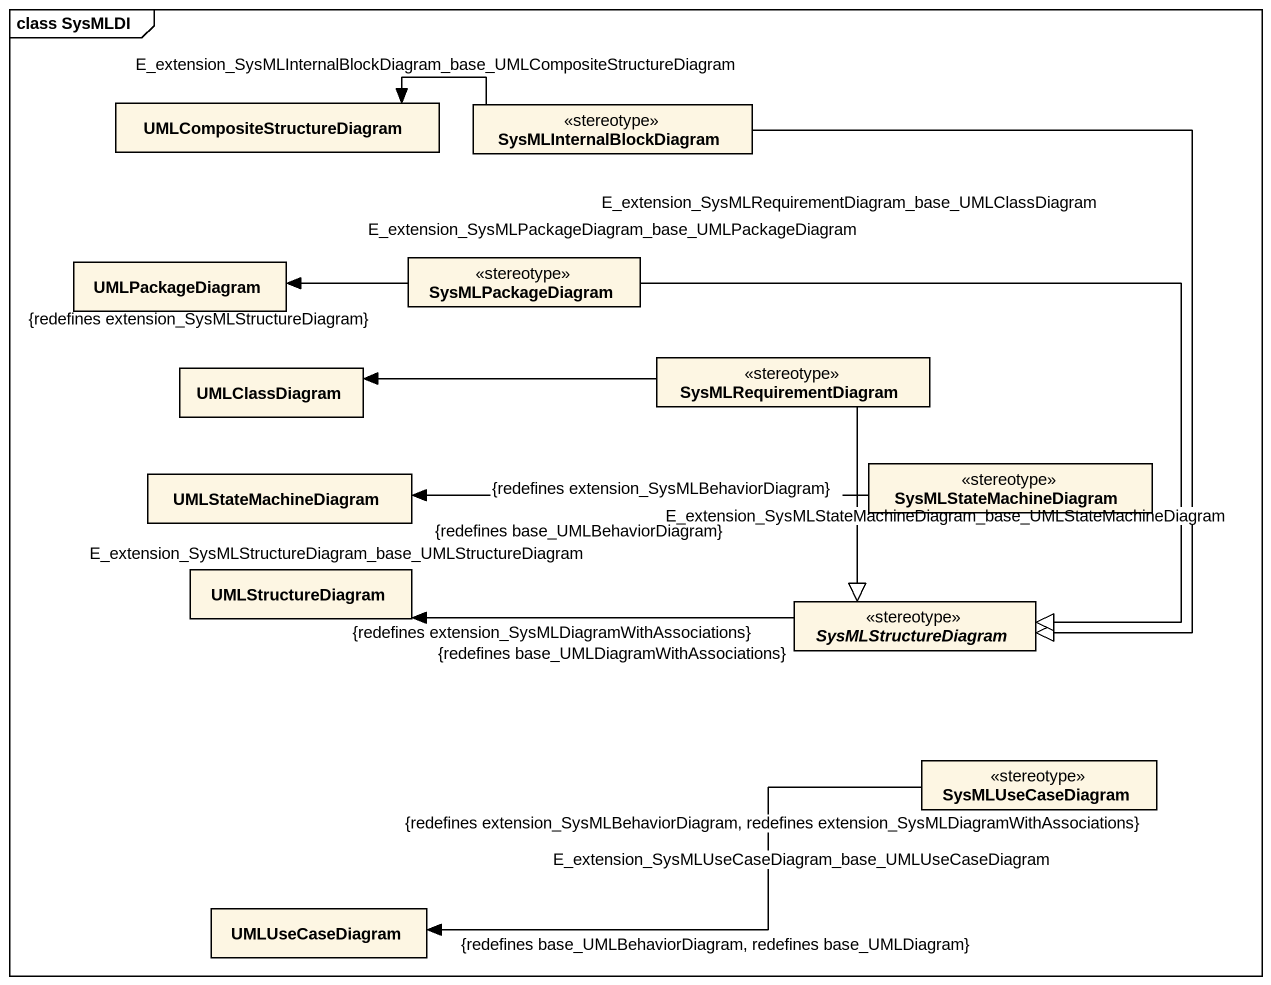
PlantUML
@startuml
mainframe class SysMLDI
hide circle
hide empty members
class UMLCompositeStructureDiagram
class SysMLInternalBlockDiagram <<stereotype>>
class UMLPackageDiagram
class SysMLPackageDiagram <<stereotype>>
class UMLClassDiagram
class SysMLRequirementDiagram <<stereotype>>
class UMLStateMachineDiagram
class SysMLStateMachineDiagram <<stereotype>>
class UMLStructureDiagram
abstract class SysMLStructureDiagram <<stereotype>>
class SysMLUseCaseDiagram <<stereotype>>
class UMLUseCaseDiagram
SysMLInternalBlockDiagram -left-> UMLCompositeStructureDiagram : E_extension_SysMLInternalBlockDiagram_base_UMLCompositeStructureDiagram
SysMLInternalBlockDiagram --|> SysMLStructureDiagram
SysMLPackageDiagram "{redefines extension_SysMLStructureDiagram}" -left-> UMLPackageDiagram : E_extension_SysMLPackageDiagram_base_UMLPackageDiagram
SysMLPackageDiagram --|> SysMLStructureDiagram
SysMLRequirementDiagram -left-> UMLClassDiagram : E_extension_SysMLRequirementDiagram_base_UMLClassDiagram
SysMLRequirementDiagram --|> SysMLStructureDiagram
SysMLStateMachineDiagram "{redefines extension_SysMLBehaviorDiagram}" -left-> "{redefines base_UMLBehaviorDiagram}" UMLStateMachineDiagram : E_extension_SysMLStateMachineDiagram_base_UMLStateMachineDiagram
SysMLStructureDiagram "{redefines extension_SysMLDiagramWithAssociations}" -left-> "{redefines base_UMLDiagramWithAssociations}" UMLStructureDiagram : E_extension_SysMLStructureDiagram_base_UMLStructureDiagram
SysMLUseCaseDiagram "{redefines extension_SysMLBehaviorDiagram, redefines extension_SysMLDiagramWithAssociations}" -left-> "{redefines base_UMLBehaviorDiagram, redefines base_UMLDiagram}" UMLUseCaseDiagram : E_extension_SysMLUseCaseDiagram_base_UMLUseCaseDiagram
@enduml
